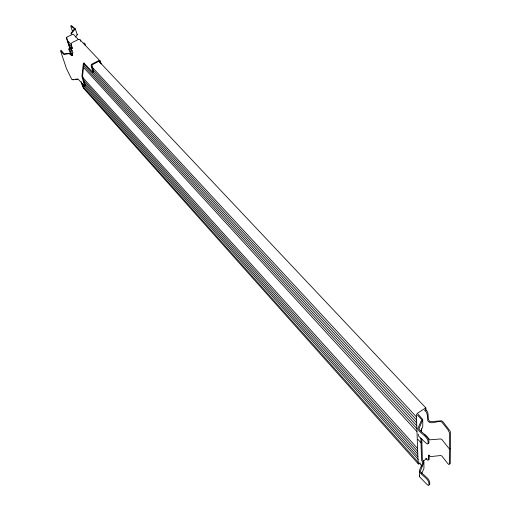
<?xml version="1.0" encoding="UTF-8"?>
<svg xmlns="http://www.w3.org/2000/svg" width="511" height="511" viewBox="0 0 511 511"><rect width="100%" height="100%" fill="white"/><g stroke="black" fill="none" stroke-linecap="round" stroke-linejoin="round"><path stroke-width="0.77" d="M419.371 471.493C421.875 476.322 429.84 478.666 428.94 485.08L428.39 485.45L427.036 484.505L419.557 476.757L419.435 470.414L422.782 462.685L421.537 460.015L420.86 437.991M419.557 476.757L419.614 475.684M418.19 434.107L418.688 436.234L426.059 443.133L427.49 444.059L428.071 443.586C429.183 436.72 420.713 434.293 417.928 429.291L417.992 428.18L421.543 420.202L421.173 419.014L417.487 415.047M421.786 438.981L422.386 459.434L423.887 462.072L420.47 470.803L420.706 471.845C423.702 475.811 430.575 478.507 429.738 484.422L429.189 484.798M417.979 414.006L422.718 419.563L419.084 428.576L419.339 429.642C422.654 433.73 429.943 436.566 428.914 442.903L428.333 443.382M101.172 63.932L100.328 61.218L99.664 60.56L98.597 60.688L92.14 63.952L91.29 64.795L91.162 65.855L93.021 72.498L84.149 63.345L83.389 63.172L81.913 76.363L84.698 86.187L78.266 79.262L72.996 79.805L71.789 79.467L66.456 68.57L60.458 50.627L63.594 54.326L69.113 53.655L71.585 55.546L72.415 55.079L72.147 53.438M84.059 62.834L82.558 76.03L85.337 85.861L84.73 85.452M85.267 45.383L85.075 43.793L83.932 42.815M71.304 25.55L75.341 28.878L77.263 34.818L75.494 37.054M75.341 28.878L71.476 33.413L71.732 33.886M421.843 473.269L423.958 468.363L423.887 462.072M420.879 430.882L422.801 426.544L422.718 419.563M71.623 45L67.286 40.318L66.654 37.852L67.113 36.926L73.233 34.128L78.496 39.654M72.07 47.389L68.276 43.288L67.286 40.318M70.888 48.002L69.26 46.246L68.276 43.288M81.632 83.28L82.546 86.027L418.075 462.027L418.196 459.357L81.632 83.28L81.326 81.817M91.686 66.641L416.465 416.957L416.606 414.402L417.481 413.201L425.733 407.88L426.085 410.672M92.651 69.649L416.574 419.946L416.465 416.957M93.072 72.057L416.676 422.904L416.574 419.946M83.74 63.849L416.784 425.842L416.676 422.904M83.625 65.619L416.887 428.761L416.784 425.842M83.504 67.375L416.989 431.648L416.887 428.761M82.731 77.48L417.589 448.537L416.989 431.648M83.651 80.284L417.691 451.277L417.589 448.537M84.047 82.488L417.787 453.992L417.691 451.277M84.973 85.273L417.883 456.693L417.787 453.992M417.979 459.37L417.883 456.693M426.896 458.514L423.095 461.286M428.723 459.747L429.208 459.37L429.131 455.244M449.75 464.014L450.236 463.669L450.542 432.696L450.057 431.035L442.692 421.486L441.67 420.796L430.613 421.664L429.534 421.281C426.711 417.96 429.955 412.217 425.388 409.554M420.508 463.055L418.356 463.994L83.434 88.135L82.546 86.027M421.875 442.136L421.007 442.73L417.915 439.332M450.389 448.517L449.463 449.048L441.785 439.39L440.667 438.943L429.949 439.811L424.826 434.695M71.629 53.495L72.977 52.825L70.825 48.366L68.8 49.018C69.202 50.48 69.783 53.483 71.629 53.495L69.477 49.043L68.8 49.018M69.477 49.043L70.825 48.366M70.888 51.285L72.243 50.615M75.194 79.256L77.531 78.918M84.245 88.358L83.434 88.135M418.075 462.027L418.356 463.994M72.913 79.441L73.629 79.486M70.588 47.114L72.268 48.321M72.402 55.079L71.866 53.476M69.26 46.246L70.358 48.954M66.967 37.986L66.558 37.84L66.666 38.619L70.186 49.152M92.97 71.84L93.692 72.153L91.929 64.986L98.783 61.301L99.651 61.563L100.073 62.917M72.236 55.22L69.764 53.329L64.239 54.006L61.103 50.308M100.328 61.218L79.569 39.302L78.522 39.411L72.204 42.547L71.38 43.365L71.272 44.406L72.3 48.443L71.61 48.654L69.93 47.446L69.95 48.424M98.751 61.122L426.021 408.104M424.5 410.154C428.007 412.69 427.381 417.059 427.777 420.764C430.466 425.139 436.745 420.84 440.61 421.575L441.753 422.022L447.904 429.649L449.597 433.239L449.329 464.192L448.843 464.537L447.687 463.458L441.817 455.965L440.725 455.525L431.373 456.515L430.249 456.349L428.486 455.014L428.371 459.951L427.879 460.322L425.631 458.207M418.969 462.781L422.067 466.249M71.074 34.205L71.016 33.126L74.536 28.782L70.678 25.895L72.326 30.928M83.165 86.551L81.179 82.067M71.182 49.433L71.815 50.397M77.084 34.378L77.263 34.818M71.693 53.661L72.192 55.162M80.233 39.96L80.668 41.321M421.479 428.716L421.575 431.872"/></g></svg>
